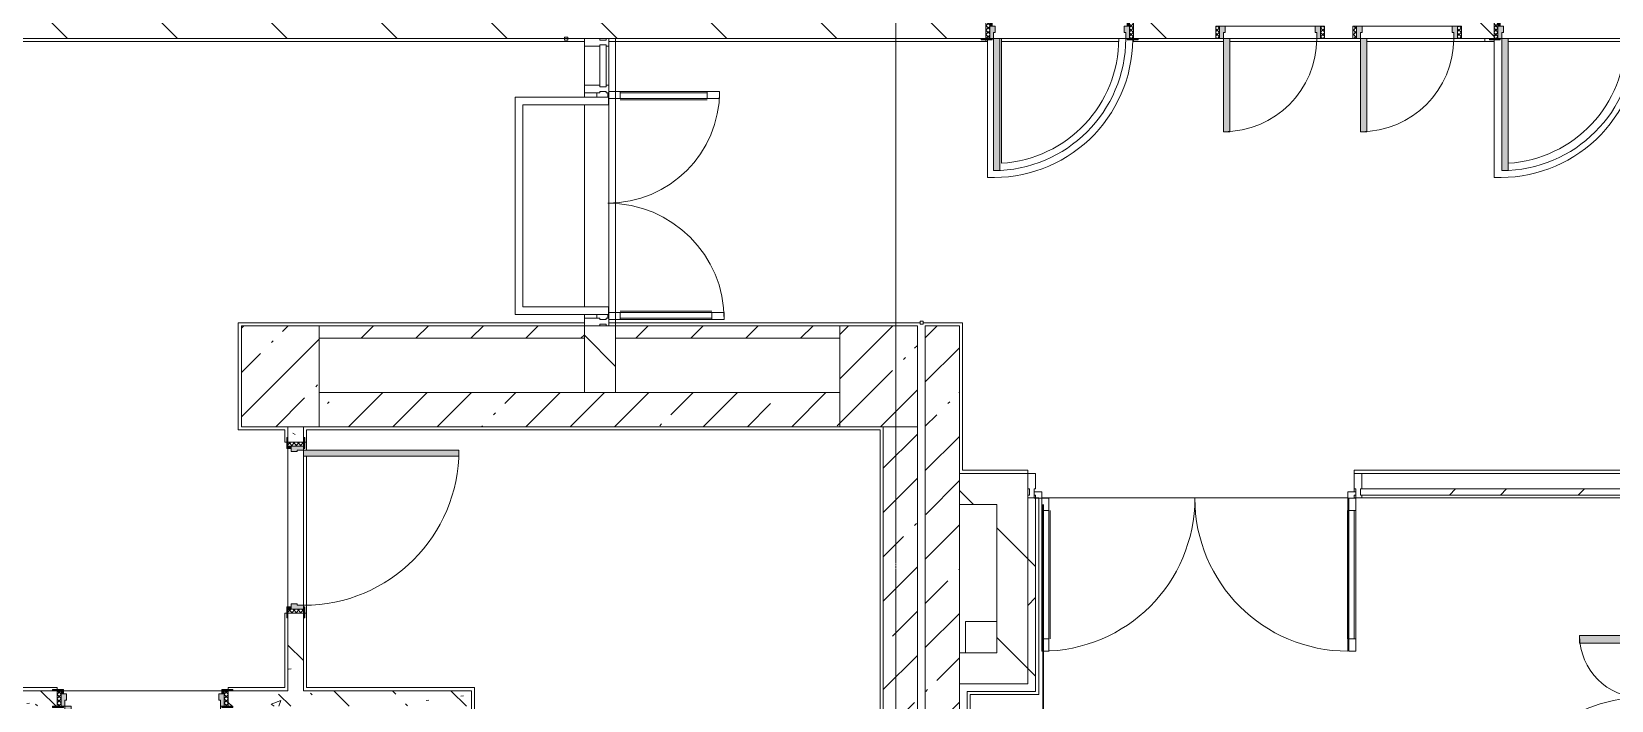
# Model space of a CAD drawing. Header units: millimetres. Extents: x 1311 to 195818, y -8553 to 29000.
# Drawn here: x 147809 to 157973, y 9138 to 13445 of the extents above; entities that cross this region are included whole.
import ezdxf

# ---------------------------------------------------------------- set-up
doc = ezdxf.new("R2010")
doc.units = ezdxf.units.MM
doc.linetypes.add('Осевая', pattern=[31.75, 6.35, -4.7625, 15.875, -4.7625])
for name, color, linetype, lineweight in [('A-DETL-8', 7, 'Continuous', 30), ('A-GLAZ-CURT-2', 7, 'Continuous', 5), ('A-GLAZ-CWMG-2', 7, 'Continuous', 5), ('A-WALL', 7, 'Continuous', 9), ('A-WALL-3', 7, 'Continuous', 5), ('I-WALL-4', 7, 'Continuous', 5), ('S-COLS-4', 7, 'Continuous', 5), ('Оси', 7, 'Continuous', 9), ('Оси-2', 7, 'Осевая', 9)]:
    doc.layers.add(name, color=color, linetype=linetype, lineweight=lineweight)
for name, color, linetype, lineweight, true_color in [('A-DETL-GENF-4', 7, 'Continuous', 5, 0xaaaaaa), ('A-DOOR-1', 7, 'Continuous', 5, 0xaaaaaa), ('A-DOOR-2', 7, 'Continuous', 5, 0xe2e2e2), ('A-DOOR-FRAM-1', 7, 'Continuous', 5, 0xe2e2e2), ('A-DOOR-FRAM-2', 7, 'Continuous', 5, 0xaaaaaa), ('A-FLOR-1', 7, 'Continuous', 5, 0xaaaaaa), ('I-WALL-6', 7, 'Continuous', 5, 0x787878)]:
    doc.layers.add(name, color=color, linetype=linetype, lineweight=lineweight, true_color=true_color)
pattern_1 = [(45, (68808.4, 0), (-285.1231, 285.1231), []), (45, (69093.5, 0), (-285.1231, 285.1231), [504.031, -100.806, 16.764, -84.042])]
pattern_2 = [(135, (68808.4, 0), (-353.5534, -353.5534), [])]
pattern_3 = [(135, (68808.4, 0), (-377.1708, -377.1708), [533.4, -88.9, 17.78, -88.9]), (135, (68808.4, 376.94), (-377.1708, -377.1708), []), (50, (68808.4, 0), (637.6445, -55.7866), [66.675, -733.425]), (355, (68808.4, 0), (-123.3494, 668.699), [53.34, -586.74]), (100.451, (68861.5, -4.65), (514.299, 612.908), [56.665, -623.315]), (46.184, (68808.4, 177.8), (948.7764, -147.15), [100.012, -1100.137]), (96.636, (68887.5, 165.5), (830.909, 865.997), [84.998, -934.973]), (351.184, (68808.4, 177.8), (830.918, 865.988), [80.01, -880.11]), (21, (68897.3, 133.35), (530.6506, -357.9283), [66.675, -733.425]), (326, (68897.3, 133.35), (216.308, 644.6585), [53.34, -586.74]), (71.451, (68941.5, 103.5), (746.9596, 286.7243), [56.665, -623.315]), (37.5, (68808.4, 0), (10.81053, 295.9426), [16.764, -562.864, 16.764, -578.866, -588.962]), (37.5, (68808.4, 0), (10.81053, 295.9426), [-1175.258, 16.764, -572.198]), (7.5, (68808.4, 0), (233.8692, 350.6318), [16.764, -322.834, 16.764, -549.529, -224.472]), (7.5, (68808.4, 0), (233.8692, 350.6318), [-905.891, 16.764, -207.708]), (327.5, (68610.14, 0), (474.5678, -20.0513), [16.764, -205.486, 16.764, -676.656, -920.115]), (327.5, (68610.14, 0), (474.5678, -20.0513), [-915.67, 16.764, -903.351]), (317.5, (68521.24, 0), (518.4522, 88.9934), [16.764, -272.161, 16.764, -443.738, -653.415]), (317.5, (68521.24, 0), (518.4522, 88.9934), [-749.427, 16.764, -636.651])]
pattern_4 = [(135, (1751.41, 114.685), (-14.14214, -14.14214), []), (225, (1751.41, 114.685), (14.14214, -14.14214), [])]
pattern_5 = [(45, (-371.384, 114.685), (-14.1421, 14.1421), []), (135, (-371.384, 114.685), (-14.1421, -14.1421), [])]
pattern_6 = [(135, (1951.41, 164.685), (-14.14214, -14.14214), []), (225, (1951.41, 164.685), (14.14214, -14.14214), [])]
pattern_7 = [(45, (-171.384, 164.685), (-14.1421, 14.1421), []), (135, (-171.384, 164.685), (-14.1421, -14.1421), [])]
pattern_8 = [(45, (68808.4, 0), (-353.5534, 353.5534), []), (135, (68808.4, 0), (-353.5534, -353.5534), [])]

# ---------------------------------------------------------------- blocks, each defined once
blk = doc.blocks.new('Системная панель - Стекло - 40мм-22736316-1_11_1_птичка')
at = {"layer": 'A-GLAZ-CURT-2'}
for p, q in [((135, 0), (-135, 0)), ((-135, 0), (-135, -40)), ((135, -40), (135, 0)), ((-135, -40), (135, -40))]:
    blk.add_line(p, q, dxfattribs=at)
blk = doc.blocks.new('Прямоугольный импост - Импост структурный с накладкой - 160мм Темный-32274872-1_11_1_птичка')
at = {"layer": 'A-GLAZ-CWMG-2'}
for p, q in [((82557, 13100), (82557, 13350)), ((82714, 13100), (82714, 13350))]:
    blk.add_line(p, q, dxfattribs=at)
blk = doc.blocks.new('Прямоугольный импост - Импост структурный с накладкой - 160мм Темный-30755840-1_11_1_птичка')
at = {"layer": 'A-GLAZ-CWMG-2'}
for p, q in [((-50, 40), (-50, 140)), ((-50, 140), (0, 140)), ((0, 140), (0, 40)), ((-40, 40), (-50, 40)), ((-50, -17), (-50, 0)), ((-50, 0), (-40, 0)), ((-40, 0), (-40, 40)), ((-10, 40), (-10, 0)), ((0, 40), (-10, 40)), ((-10, 0), (0, 0)), ((0, 0), (0, -17)), ((0, -17), (-50, -17))]:
    blk.add_line(p, q, dxfattribs=at)
blk = doc.blocks.new('Дверь_Витражная_остекление_ - ДВН_CОШ в витраже В-7-32274869-1_11_1_птичка')
at = {"layer": 'A-DETL-GENF-4'}
for p, q in [((-735, 730), (-690, 730)), ((-735, 730), (-735, 17)), ((-690, 730), (-735, 730)), ((-735, 730), (-735, 17)), ((-690, 730), (-690, 14)), ((-690, 14), (-690, 730)), ((735, 760), (690, 760)), ((690, 760), (690, 14)), ((735, 760), (690, 760)), ((690, 760), (690, 14)), ((735, 760), (735, 17)), ((735, 17), (735, 760)), ((-735, 650), (-690, 650)), ((-725, 650), (-725, 90)), ((-681, 650), (-681, 90)), ((681, 680), (681, 90)), ((735, 680), (690, 680)), ((725, 680), (725, 90)), ((-735, 90), (-690, 90)), ((-697, 10), (-725, 10)), ((-725, 10), (-697, 10)), ((-697, 10), (-725, 10)), ((735, 90), (690, 90)), ((702, 10), (725, 10)), ((702, 10), (725, 10)), ((702, 10), (725, 10)), ((-725, -60), (-697, -60)), ((725, -60), (703, -60))]:
    blk.add_line(p, q, dxfattribs=at)
at = {"layer": 'A-DOOR-1'}
for p, q in [((-735, 730), (-735, 17)), ((735, 760), (735, 17))]:
    blk.add_line(p, q, dxfattribs=at)
for centre, radius, start, end in [((-735, 10), 720, 360, 90), ((735, 10), 750, 90, 180)]:
    blk.add_arc(centre, radius, start, end, dxfattribs=at)
blk = doc.blocks.new('Прямоугольный импост - Импост структурный с накладкой - 160мм Темный-30755836-1_11_1_птичка')
at = {"layer": 'A-GLAZ-CWMG-2'}
for p, q in [((-25, 40), (-25, 140)), ((-25, 140), (25, 140)), ((25, 140), (25, 40)), ((-15, 40), (-25, 40)), ((-25, -17), (-25, 0)), ((-25, 0), (-15, 0)), ((-15, 0), (-15, 40)), ((15, 40), (15, 0)), ((25, 40), (15, 40)), ((15, 0), (25, 0)), ((25, 0), (25, -17)), ((25, -17), (-25, -17))]:
    blk.add_line(p, q, dxfattribs=at)
blk = doc.blocks.new('Прямоугольный импост - Импост структурный с накладкой - 160мм Темный-30755843-1_11_1_птичка')
at = {"layer": 'A-GLAZ-CWMG-2'}
for p, q in [((0, 140), (-50, 140)), ((-50, 140), (-50, 40)), ((0, 40), (0, 140)), ((-50, 40), (-40, 40)), ((-40, 0), (-50, 0)), ((-50, 0), (-50, -17)), ((-40, 40), (-40, 0)), ((-10, 0), (-10, 40)), ((-10, 40), (0, 40)), ((0, 0), (-10, 0)), ((0, -17), (0, 0)), ((-50, -17), (0, -17))]:
    blk.add_line(p, q, dxfattribs=at)
blk = doc.blocks.new('110_Дверь_СКБ_1Ст_Внутренняя1 - Д-4 _л_ 1100x2100h_су мгн-33293497-1_11_1_птичка')
at = {"layer": 'A-DOOR-1'}
h = blk.add_hatch(dxfattribs=at)
h.set_pattern_fill('FP_134', color=256, style=0, pattern_type=2)
h.set_pattern_definition(pattern_4)
h.paths.add_polyline_path([(537.5, 50), (537.5, -50), (562.5, -50), (562.5, 50)])
at = {"layer": 'A-DOOR-2'}
h = blk.add_hatch(color=256, dxfattribs=at)
h.paths.add_polyline_path([(537.5, 50), (512.5, 50), (512.5, 10), (502.5, 10), (502.5, -30), (537.5, -30)])
h.paths.add_polyline_path([(-512.5, 50), (-507.1, -30), (-477.5, -30), (-477.5, 10), (-487.5, 10), (-487.5, 50), (-497.5, 50)])
at = {"layer": 'A-DOOR-FRAM-1'}
for points in [[(472.5, 1050), (472.5, 50), (512.5, 50), (512.5, 1050)], [(-506.7, 58), (-567.5, 58), (-567.5, 50), (-497.5, 50), (-497.5, 58)], [(542.5, 58), (522.5, 58), (522.5, 50), (592.5, 50), (592.5, 58), (562.5, 58)], [(-522.3, -50), (-567.5, -50), (-567.5, -58), (-497.5, -58), (-497.5, -50), (-512.5, -50)], [(-497.5, -30), (-512.5, -30), (-512.5, -50), (-497.5, -50)], [(537.5, -30), (522.5, -30), (522.5, -50), (537.5, -50)], [(522.5, -50), (522.5, -58), (592.5, -58), (592.5, -50), (537.5, -50)]]:
    blk.add_hatch(color=256, dxfattribs=at).paths.add_polyline_path(points)
at = {"layer": 'A-DOOR-FRAM-2'}
h = blk.add_hatch(dxfattribs=at)
h.set_pattern_fill('FP_135', color=256, style=0, pattern_type=2)
h.set_pattern_definition(pattern_5)
h.paths.add_polyline_path([(-537.5, 50), (-537.5, -50), (-512.5, -50), (-512.5, 50)])
at = {"layer": 'A-DOOR-1'}
for p, q in [((512.5, 1050), (472.5, 1050)), ((472.5, 1050), (472.5, 50)), ((512.5, 50), (512.5, 1050)), ((472.5, 50), (512.5, 50))]:
    blk.add_line(p, q, dxfattribs=at)
blk.add_arc((512.5, 50), 1000, 90, 180, dxfattribs=at)
at = {"layer": 'A-DOOR-FRAM-2'}
for p, q in [((-497.5, 58), (-567.5, 58)), ((-567.5, 58), (-567.5, 50)), ((-567.5, 50), (-497.5, 50)), ((-512.5, 50), (-537.5, 50)), ((-537.5, 50), (-537.5, -50)), ((-487.5, 50), (-512.5, 50)), ((-512.5, 50), (-512.5, -30)), ((-512.5, -50), (-512.5, 50)), ((-497.5, 50), (-512.5, 50)), ((-512.5, 50), (-512.5, 49)), ((-512.5, 49), (-497.5, 49)), ((-497.5, 50), (-497.5, 58)), ((-497.5, 49), (-497.5, 50)), ((-487.5, 10), (-487.5, 50)), ((-477.5, 10), (-487.5, 10)), ((-477.5, -30), (-477.5, 10)), ((512.5, 10), (502.5, 10)), ((502.5, 10), (502.5, -30)), ((512.5, 50), (512.5, 10)), ((537.5, 50), (512.5, 50)), ((592.5, 58), (522.5, 58)), ((522.5, 58), (522.5, 50)), ((537.5, 50), (522.5, 50)), ((522.5, 50), (522.5, 49)), ((522.5, 50), (592.5, 50)), ((522.5, 49), (537.5, 49)), ((537.5, -30), (537.5, 50)), ((562.5, 50), (537.5, 50)), ((537.5, 50), (537.5, -50)), ((537.5, 49), (537.5, 50)), ((562.5, -50), (562.5, 50)), ((592.5, 50), (592.5, 58)), ((-497.5, -50), (-567.5, -50)), ((-567.5, -50), (-567.5, -58)), ((-567.5, -58), (-497.5, -58)), ((-537.5, -50), (-512.5, -50)), ((-512.5, -30), (-477.5, -30)), ((-497.5, -30), (-512.5, -30)), ((-512.5, -30), (-512.5, -50)), ((-512.5, -50), (-497.5, -50)), ((-497.5, -50), (-497.5, -30)), ((-497.5, -58), (-497.5, -50)), ((502.5, -30), (537.5, -30)), ((537.5, -30), (522.5, -30)), ((522.5, -30), (522.5, -50)), ((522.5, -50), (537.5, -50)), ((592.5, -50), (522.5, -50)), ((522.5, -50), (522.5, -58)), ((522.5, -58), (592.5, -58)), ((537.5, -50), (537.5, -30)), ((537.5, -50), (562.5, -50)), ((592.5, -58), (592.5, -50))]:
    blk.add_line(p, q, dxfattribs=at)
blk = doc.blocks.new('110_Дверь_СКБ_1Ст_Внутренняя1 - Д-8 950x2100h_охрана-V95-1_11_1_птичка')
at = {"layer": 'A-DOOR-1'}
h = blk.add_hatch(dxfattribs=at)
h.set_pattern_fill('FP_123', color=256, style=0, pattern_type=2)
h.set_pattern_definition([(135, (1826.41, 164.685), (-14.14214, -14.14214), []), (225, (1826.41, 164.685), (14.14214, -14.14214), [])])
h.paths.add_polyline_path([(462.5, 100), (462.5, -100), (487.5, -100), (487.5, 100)])
at = {"layer": 'A-DOOR-2'}
h = blk.add_hatch(color=256, dxfattribs=at)
h.paths.add_polyline_path([(437.5, 100), (437.5, 60), (427.5, 60), (427.5, 20), (462.5, 20), (462.5, 100)])
h.paths.add_polyline_path([(-437.5, 100), (-437.5, 20), (-402.5, 20.4), (-402.5, 60), (-412.5, 60), (-412.5, 100), (-422.5, 100)])
at = {"layer": 'A-DOOR-FRAM-1'}
for points in [[(397.5, 950), (397.5, 100), (437.5, 100), (437.5, 950)], [(-422.5, 108), (-492.5, 108), (-492.5, 100), (-422.5, 100)], [(517.5, 108), (447.5, 108), (447.5, 100), (517.5, 100)], [(-437.5, 20), (-437.5, -100), (-422.5, -100), (-422.5, 20)], [(447.5, 20), (447.5, -100), (462.5, -100), (462.5, 20)], [(-492.5, -100), (-492.5, -108), (-422.5, -108), (-422.5, -100), (-462.5, -100)], [(487.5, -100), (447.5, -100), (447.5, -108), (517.5, -108), (517.5, -100), (490.5, -100)]]:
    blk.add_hatch(color=256, dxfattribs=at).paths.add_polyline_path(points)
at = {"layer": 'A-DOOR-FRAM-2'}
h = blk.add_hatch(dxfattribs=at)
h.set_pattern_fill('FP_124', color=256, style=0, pattern_type=2)
h.set_pattern_definition([(45, (-296.384, 164.685), (-14.1421, 14.1421), []), (135, (-296.384, 164.685), (-14.1421, -14.1421), [])])
h.paths.add_polyline_path([(-462.5, 100), (-462.5, -100), (-437.5, -100), (-437.5, 100)])
at = {"layer": 'A-DOOR-1'}
for p, q in [((437.5, 950), (397.5, 950)), ((397.5, 950), (397.5, 100)), ((437.5, 100), (437.5, 950)), ((397.5, 100), (437.5, 100))]:
    blk.add_line(p, q, dxfattribs=at)
blk.add_arc((437.5, 100), 850, 90, 180, dxfattribs=at)
at = {"layer": 'A-DOOR-FRAM-2'}
for p, q in [((-422.5, 108), (-492.5, 108)), ((-492.5, 108), (-492.5, 100)), ((-422.5, 100), (-422.5, 108)), ((517.5, 108), (447.5, 108)), ((447.5, 108), (447.5, 100)), ((517.5, 100), (517.5, 108)), ((-492.5, 100), (-422.5, 100)), ((-437.5, 100), (-462.5, 100)), ((-462.5, 100), (-462.5, -100)), ((-412.5, 100), (-437.5, 100)), ((-437.5, 100), (-437.5, 20)), ((-437.5, -100), (-437.5, 100)), ((-422.5, 100), (-437.5, 100)), ((-437.5, 100), (-437.5, 99)), ((-437.5, 99), (-422.5, 99)), ((-437.5, 20), (-402.5, 20)), ((-422.5, 20), (-437.5, 20)), ((-437.5, 20), (-437.5, -100)), ((-422.5, 99), (-422.5, 100)), ((-422.5, -100), (-422.5, 20)), ((-412.5, 60), (-412.5, 100)), ((-402.5, 60), (-412.5, 60)), ((-402.5, 20), (-402.5, 60)), ((437.5, 60), (427.5, 60)), ((427.5, 60), (427.5, 20)), ((427.5, 20), (462.5, 20)), ((437.5, 100), (437.5, 60)), ((462.5, 100), (437.5, 100)), ((462.5, 100), (447.5, 100)), ((447.5, 100), (447.5, 99)), ((447.5, 100), (517.5, 100)), ((447.5, 99), (462.5, 99)), ((462.5, 20), (447.5, 20)), ((447.5, 20), (447.5, -100)), ((462.5, 20), (462.5, 100)), ((487.5, 100), (462.5, 100)), ((462.5, 100), (462.5, -100)), ((462.5, 99), (462.5, 100)), ((462.5, -100), (462.5, 20)), ((487.5, -100), (487.5, 100)), ((-422.5, -100), (-492.5, -100)), ((-492.5, -100), (-492.5, -108)), ((-462.5, -100), (-437.5, -100)), ((-437.5, -100), (-422.5, -100)), ((-422.5, -108), (-422.5, -100)), ((447.5, -100), (462.5, -100)), ((517.5, -100), (447.5, -100)), ((447.5, -100), (447.5, -108)), ((462.5, -100), (487.5, -100)), ((517.5, -108), (517.5, -100)), ((-492.5, -108), (-422.5, -108)), ((447.5, -108), (517.5, -108))]:
    blk.add_line(p, q, dxfattribs=at)
blk = doc.blocks.new('110_Дверь_СКБ_2Ст - Д-2а_п_ Из коридора на лестницу-32215424-1_11_1_птичка')
at = {"layer": 'A-DOOR-2'}
for points in [[(-638, 229), (-638, 125), (-588, 125), (-588, 1025), (-638, 1025), (-638, 235)], [(612, 125), (662, 131), (662, 525), (612, 525), (612, 134)], [(698, -125), (712, -125), (712, 45), (698, 45), (698, -50)]]:
    blk.add_hatch(color=256, dxfattribs=at).paths.add_polyline_path(points)
h = blk.add_hatch(color=256, dxfattribs=at)
h.paths.add_polyline_path([(-688, 45), (-628, 45), (-628, 75), (-638, 75), (-638, 125), (-688, 120)])
h.paths.add_polyline_path([(652, 57), (658, 45), (712, 45), (712, 125), (662, 125), (662, 75), (652, 75), (652, 65)])
at = {"layer": 'A-DOOR-FRAM-1'}
for points in [[(-742, 125), (-672, 125), (-672, 133), (-742, 133)], [(698, 133), (698, 125), (768, 125), (768, 133), (712, 133)], [(-688, -125), (-672, -125), (-672, 45), (-688, 45)], [(-742, -133), (-672, -133), (-672, -125), (-742, -125)], [(698, -133), (768, -133), (768, -125), (698, -125)]]:
    blk.add_hatch(color=256, dxfattribs=at).paths.add_polyline_path(points)
at = {"layer": 'A-DOOR-1'}
for p, q in [((-638, 1025), (-638, 125)), ((-588, 1025), (-638, 1025)), ((-588, 125), (-588, 1025)), ((662, 525), (612, 525)), ((612, 525), (612, 125)), ((662, 125), (662, 525)), ((-638, 125), (-588, 125)), ((612, 125), (662, 125))]:
    blk.add_line(p, q, dxfattribs=at)
for centre, radius, start, end in [((-638, 125), 900, 0, 90), ((662, 125), 400, 90, 180)]:
    blk.add_arc(centre, radius, start, end, dxfattribs=at)
at = {"layer": 'A-DOOR-FRAM-2'}
for p, q in [((-672, 133), (-742, 133)), ((-742, 133), (-742, 125)), ((-742, 125), (-672, 125)), ((-638, 125), (-688, 125)), ((-688, 125), (-688, 45)), ((-672, 125), (-672, 133)), ((-638, 75), (-638, 125)), ((662, 125), (662, 75)), ((712, 125), (662, 125)), ((768, 133), (698, 133)), ((698, 133), (698, 125)), ((698, 125), (768, 125)), ((712, 45), (712, 125)), ((768, 125), (768, 133)), ((-688, 45), (-628, 45)), ((-672, 45), (-688, 45)), ((-688, 45), (-688, -125)), ((-672, -125), (-672, 45)), ((-628, 75), (-638, 75)), ((-628, 45), (-628, 75)), ((662, 75), (652, 75)), ((652, 75), (652, 45)), ((652, 45), (712, 45)), ((712, 45), (698, 45)), ((698, 45), (698, -125)), ((712, -125), (712, 45)), ((-672, -125), (-742, -125)), ((-742, -125), (-742, -133)), ((-742, -133), (-672, -133)), ((-688, -125), (-672, -125)), ((-672, -133), (-672, -125)), ((698, -125), (712, -125)), ((768, -125), (698, -125)), ((698, -125), (698, -133)), ((698, -133), (768, -133)), ((768, -133), (768, -125))]:
    blk.add_line(p, q, dxfattribs=at)
blk = doc.blocks.new('Дверь_Витражная_остекление_ - ВВ-17 остекление-32475309-1_11_1_птичка')
at = {"layer": 'A-DETL-GENF-4'}
for p, q in [((-940, -20), (-985, -20)), ((-985, -1005), (-985, -20)), ((-940, -20), (-985, -20)), ((-985, -20), (-985, -1005)), ((-985, -100), (-940, -100)), ((-975, -925), (-975, -100)), ((-940, -1005), (-940, -20)), ((-940, -1005), (-940, -20)), ((-931, -925), (-931, -100)), ((981, -925), (981, -100)), ((990, -1005), (990, -20)), ((990, -20), (990, -1005)), ((1035, -100), (990, -100)), ((1025, -925), (1025, -100)), ((1035, -1005), (1035, -20)), ((1035, -1005), (1035, -20)), ((-985, -925), (-940, -925)), ((-985, -1005), (-940, -1005)), ((-985, -1005), (-940, -1005)), ((1035, -925), (990, -925)), ((1035, -1005), (990, -1005)), ((990, -1005), (1035, -1005))]:
    blk.add_line(p, q, dxfattribs=at)
at = {"layer": 'A-DOOR-1'}
for p, q in [((-1035, 20), (-985, 20)), ((-1035, -20), (-1035, 20)), ((-985, 20), (-985, -20)), ((985, 20), (1035, 20)), ((985, -20), (985, 20)), ((1035, 20), (1035, -20)), ((-985, -20), (-1035, -20)), ((-985, -1005), (-985, -20)), ((985, -1005), (985, -20)), ((1035, -20), (985, -20))]:
    blk.add_line(p, q, dxfattribs=at)
for centre, start, end in [((-985, -20), 270, 0), ((985, -20), 180, 270)]:
    blk.add_arc(centre, 985, start, end, dxfattribs=at)
blk = doc.blocks.new('Системная панель - Стекло - 40мм-32474674-1_11_1_птичка')
at = {"layer": 'A-GLAZ-CURT-2'}
h = blk.add_hatch(dxfattribs=at)
h.set_pattern_fill('FP_164', color=256, style=0, pattern_type=2)
h.set_pattern_definition([(45, (-88935, -9960), (-1414.214, 1414.214), [1000, -3000]), (45, (-89935, -10460), (-1414.214, 1414.214), [3000, -1000]), (45, (-87935, -10960), (-1414.214, 1414.214), [1000, -3000])])
h.paths.add_polyline_path([(885, 0), (885, 40), (-885, 40), (-885, 0), (875, 0)])
for p, q in [((885, 40), (-885, 40)), ((-885, 40), (-885, 0)), ((-885, 0), (885, 0)), ((885, 0), (885, 40))]:
    blk.add_line(p, q, dxfattribs=at)
blk = doc.blocks.new('Прямоугольный импост - Импост структурный с накладкой - 160мм Темный-32475581-1_11_1_птичка')
at = {"layer": 'A-GLAZ-CWMG-2'}
for p, q in [((89310, 10600), (87560, 10600)), ((89250, 10443), (87560, 10443))]:
    blk.add_line(p, q, dxfattribs=at)
blk = doc.blocks.new('Прямоугольный импост - Импост структурный с накладкой - 160мм Темный-V129-1_11_1_птичка')
at = {"layer": 'A-GLAZ-CWMG-2'}
for p, q in [((-25, 0), (-25, 17)), ((-25, 17), (25, 17)), ((-15, 0), (-25, 0)), ((-15, -40), (-15, 0)), ((25, 0), (15, 0)), ((15, 0), (15, -40)), ((25, 17), (25, 0)), ((-25, -140), (-25, -40)), ((-25, -40), (-15, -40)), ((15, -40), (25, -40)), ((25, -40), (25, -140)), ((25, -140), (-25, -140))]:
    blk.add_line(p, q, dxfattribs=at)
blk = doc.blocks.new('Прямоугольный импост - Импост структурный с накладкой - 160мм Темный-32348142-1_11_1_птичка')
at = {"layer": 'A-GLAZ-CWMG-2'}
for p, q in [((0, 17), (-50, 17)), ((-50, 17), (-50, 0)), ((-50, 0), (-40, 0)), ((-40, 0), (-40, -40)), ((-10, -40), (-10, 0)), ((-10, 0), (0, 0)), ((0, 0), (0, 17)), ((-40, -40), (-50, -40)), ((-50, -40), (-50, -140)), ((0, -40), (-10, -40)), ((0, -140), (0, -40)), ((-50, -140), (0, -140))]:
    blk.add_line(p, q, dxfattribs=at)
blk = doc.blocks.new('110_Дверь_СКБ_1Ст_Внутренняя1 - Д-4 _п_ 1100x2100h_су мгн 2-33304581-1_11_1_птичка')
at = {"layer": 'A-DOOR-1'}
h = blk.add_hatch(dxfattribs=at)
h.set_pattern_fill('FP_134', color=256, style=0, pattern_type=2)
h.set_pattern_definition(pattern_4)
h.paths.add_polyline_path([(537.5, 50), (537.5, -50), (562.5, -50), (562.5, 50)])
at = {"layer": 'A-DOOR-2'}
h = blk.add_hatch(color=256, dxfattribs=at)
h.paths.add_polyline_path([(537.5, 50), (512.5, 50), (512.5, 10), (502.5, 10), (502.5, -30), (537.5, -30), (537.5, 28.8)])
h.paths.add_polyline_path([(-487.5, 50), (-512.5, 50), (-512.5, -30), (-477.5, -30), (-477.5, 10), (-487.5, 10)])
at = {"layer": 'A-DOOR-FRAM-1'}
for points in [[(-487.5, 1050), (-487.5, 50), (-447.5, 50), (-447.5, 1050)], [(-517.5, 58), (-567.5, 58), (-567.5, 50), (-497.5, 50), (-497.5, 58), (-512.5, 58)], [(530.1, 58), (522.5, 58), (522.5, 50), (592.5, 50), (592.5, 58), (537.5, 58)], [(-537.5, -50), (-567.5, -50), (-567.5, -58), (-497.5, -58), (-497.5, -50), (-519.8, -50)], [(-497.5, -30), (-512.5, -30), (-512.5, -50), (-497.5, -50)], [(537.5, -30), (522.5, -30), (522.5, -50), (537.5, -50)], [(522.5, -50), (522.5, -58), (592.5, -58), (592.5, -50), (537.5, -50)]]:
    blk.add_hatch(color=256, dxfattribs=at).paths.add_polyline_path(points)
at = {"layer": 'A-DOOR-FRAM-2'}
h = blk.add_hatch(dxfattribs=at)
h.set_pattern_fill('FP_135', color=256, style=0, pattern_type=2)
h.set_pattern_definition(pattern_5)
h.paths.add_polyline_path([(-512.5, 50), (-537.5, 50), (-537.5, -50), (-512.5, -50), (-512.5, -41.8)])
at = {"layer": 'A-DOOR-1'}
for p, q in [((-487.5, 1050), (-487.5, 50)), ((-447.5, 1050), (-487.5, 1050)), ((-447.5, 50), (-447.5, 1050)), ((-487.5, 50), (-447.5, 50))]:
    blk.add_line(p, q, dxfattribs=at)
blk.add_arc((-487.5, 50), 1000, 360, 90, dxfattribs=at)
at = {"layer": 'A-DOOR-FRAM-2'}
for p, q in [((-497.5, 58), (-567.5, 58)), ((-567.5, 58), (-567.5, 50)), ((-567.5, 50), (-497.5, 50)), ((-512.5, 50), (-537.5, 50)), ((-537.5, 50), (-537.5, -50)), ((-487.5, 50), (-512.5, 50)), ((-512.5, 50), (-512.5, -30)), ((-512.5, -50), (-512.5, 50)), ((-497.5, 50), (-512.5, 50)), ((-512.5, 50), (-512.5, 49)), ((-512.5, 49), (-497.5, 49)), ((-497.5, 50), (-497.5, 58)), ((-497.5, 49), (-497.5, 50)), ((-487.5, 10), (-487.5, 50)), ((-477.5, 10), (-487.5, 10)), ((-477.5, -30), (-477.5, 10)), ((512.5, 10), (502.5, 10)), ((502.5, 10), (502.5, -30)), ((512.5, 50), (512.5, 10)), ((537.5, 50), (512.5, 50)), ((592.5, 58), (522.5, 58)), ((522.5, 58), (522.5, 50)), ((537.5, 50), (522.5, 50)), ((522.5, 50), (522.5, 49)), ((522.5, 50), (592.5, 50)), ((522.5, 49), (537.5, 49)), ((537.5, -30), (537.5, 50)), ((562.5, 50), (537.5, 50)), ((537.5, 50), (537.5, -50)), ((537.5, 49), (537.5, 50)), ((562.5, -50), (562.5, 50)), ((592.5, 50), (592.5, 58)), ((-497.5, -50), (-567.5, -50)), ((-567.5, -50), (-567.5, -58)), ((-567.5, -58), (-497.5, -58)), ((-537.5, -50), (-512.5, -50)), ((-512.5, -30), (-477.5, -30)), ((-497.5, -30), (-512.5, -30)), ((-512.5, -30), (-512.5, -50)), ((-512.5, -50), (-497.5, -50)), ((-497.5, -50), (-497.5, -30)), ((-497.5, -58), (-497.5, -50)), ((502.5, -30), (537.5, -30)), ((537.5, -30), (522.5, -30)), ((522.5, -30), (522.5, -50)), ((522.5, -50), (537.5, -50)), ((592.5, -50), (522.5, -50)), ((522.5, -50), (522.5, -58)), ((522.5, -58), (592.5, -58)), ((537.5, -50), (537.5, -30)), ((537.5, -50), (562.5, -50)), ((592.5, -58), (592.5, -50))]:
    blk.add_line(p, q, dxfattribs=at)
blk = doc.blocks.new('110_Дверь_СКБ_1Ст - д-18 700x2100h_Технический шкаф ЭОМ и СС-V151-1_11_1_птичка')
at = {"layer": 'A-DOOR-1'}
h = blk.add_hatch(dxfattribs=at)
h.set_pattern_fill('FP_185', color=256, style=0, pattern_type=2)
h.set_pattern_definition(pattern_6)
h.paths.add_polyline_path([(337, 100), (337, 20), (362, 20), (362, 100)])
at = {"layer": 'A-DOOR-2'}
h = blk.add_hatch(color=256, dxfattribs=at)
h.paths.add_polyline_path([(312, 100), (312, 60), (302, 60), (302, 20), (337, 20), (337, 100), (322, 100)])
h.paths.add_polyline_path([(-298, 100), (-313, 100), (-313, 20), (-278, 20), (-278, 60), (-288, 60), (-288, 100)])
at = {"layer": 'A-DOOR-FRAM-1'}
blk.add_hatch(color=256, dxfattribs=at).paths.add_polyline_path([(272, 700), (272, 100), (312, 100), (312, 700), (281, 700)])
at = {"layer": 'A-DOOR-FRAM-2'}
h = blk.add_hatch(dxfattribs=at)
h.set_pattern_fill('FP_186', color=256, style=0, pattern_type=2)
h.set_pattern_definition(pattern_7)
h.paths.add_polyline_path([(-338, 100), (-338, 20), (-313, 20), (-313, 100)])
at = {"layer": 'A-DOOR-1'}
for p, q in [((312, 700), (272, 700)), ((272, 700), (272, 100)), ((312, 100), (312, 700)), ((272, 100), (312, 100))]:
    blk.add_line(p, q, dxfattribs=at)
blk.add_arc((312, 100), 600, 90, 180, dxfattribs=at)
at = {"layer": 'A-DOOR-FRAM-2'}
for p, q in [((-313, 100), (-338, 100)), ((-338, 100), (-338, 20)), ((-338, 20), (-313, 20)), ((-288, 100), (-313, 100)), ((-313, 100), (-313, 20)), ((-313, 20), (-313, 100)), ((-313, 20), (-278, 20)), ((-288, 60), (-288, 100)), ((-288, 100), (272, 100)), ((-278, 60), (-288, 60)), ((-278, 20), (-278, 60)), ((302, 20), (-278, 20)), ((312, 60), (302, 60)), ((302, 60), (302, 20)), ((302, 20), (337, 20)), ((312, 100), (312, 60)), ((337, 100), (312, 100)), ((337, 20), (337, 100)), ((362, 100), (337, 100)), ((337, 100), (337, 20)), ((337, 20), (362, 20)), ((362, 20), (362, 100))]:
    blk.add_line(p, q, dxfattribs=at)
blk = doc.blocks.new('110_Дверь_СКБ_1Ст - д-18 700x2100h_Технический шкаф ЭОМ и СС-23257539-1_11_1_птичка')
at = {"layer": 'A-DOOR-1'}
h = blk.add_hatch(dxfattribs=at)
h.set_pattern_fill('FP_185', color=256, style=0, pattern_type=2)
h.set_pattern_definition(pattern_6)
h.paths.add_polyline_path([(337, 100), (337, 20), (362, 20), (362, 100)])
at = {"layer": 'A-DOOR-2'}
h = blk.add_hatch(color=256, dxfattribs=at)
h.paths.add_polyline_path([(-288, 100), (-313, 100), (-313, 20), (-278, 20), (-278, 60), (-288, 60)])
h.paths.add_polyline_path([(312, 100), (312, 60), (302, 60), (302, 20), (337, 20), (337, 100), (322, 100)])
at = {"layer": 'A-DOOR-FRAM-1'}
blk.add_hatch(color=256, dxfattribs=at).paths.add_polyline_path([(312, 700), (272, 700), (272, 100), (312, 100), (312, 156)])
at = {"layer": 'A-DOOR-FRAM-2'}
h = blk.add_hatch(dxfattribs=at)
h.set_pattern_fill('FP_186', color=256, style=0, pattern_type=2)
h.set_pattern_definition(pattern_7)
h.paths.add_polyline_path([(-338, 100), (-338, 20), (-313, 20), (-313, 100)])
at = {"layer": 'A-DOOR-1'}
for p, q in [((312, 700), (272, 700)), ((272, 700), (272, 100)), ((312, 100), (312, 700)), ((272, 100), (312, 100))]:
    blk.add_line(p, q, dxfattribs=at)
blk.add_arc((312, 100), 600, 90, 180, dxfattribs=at)
at = {"layer": 'A-DOOR-FRAM-2'}
for p, q in [((-313, 100), (-338, 100)), ((-338, 100), (-338, 20)), ((-338, 20), (-313, 20)), ((-288, 100), (-313, 100)), ((-313, 100), (-313, 20)), ((-313, 20), (-313, 100)), ((-313, 20), (-278, 20)), ((-288, 60), (-288, 100)), ((-288, 100), (272, 100)), ((-278, 60), (-288, 60)), ((-278, 20), (-278, 60)), ((302, 20), (-278, 20)), ((312, 60), (302, 60)), ((302, 60), (302, 20)), ((302, 20), (337, 20)), ((312, 100), (312, 60)), ((337, 100), (312, 100)), ((337, 20), (337, 100)), ((362, 100), (337, 100)), ((337, 100), (337, 20)), ((337, 20), (362, 20)), ((362, 20), (362, 100))]:
    blk.add_line(p, q, dxfattribs=at)
blk = doc.blocks.new('BSC_Колонна _Прямоугольная - 650х500-V173-1_11_1_птичка')
at = {"layer": 'S-COLS-4'}
h = blk.add_hatch(dxfattribs=at)
h.set_pattern_fill('FP_206', color=256, style=0, pattern_type=2)
h.set_pattern_definition([(135, (11225, -80600), (-285.1231, -285.1231), []), (135, (11225, -80314.88), (-285.1231, -285.1231), [504.031, -100.806, 16.764, -84.042])])
h.paths.add_polyline_path([(325, -250), (325, 250), (-325, 250), (-325, -250), (280, -250)])
for p, q in [((325, 250), (-325, 250)), ((-325, 250), (-325, -250)), ((325, -250), (325, 250)), ((-325, -250), (325, -250))]:
    blk.add_line(p, q, dxfattribs=at)

msp = doc.modelspace()

# ---------------------------------------------------------------- hatches: boundary and pattern name
at = {"layer": 'I-WALL-4'}
h = msp.add_hatch(dxfattribs=at)
h.set_pattern_fill('FP_119', color=256, style=0, pattern_type=2)
h.set_pattern_definition(pattern_2)
h.paths.add_polyline_path([(145968.2, 13400), (153508.4, 13400), (153508.4, 13600), (137458.4, 13600), (137458.4, 13400), (145248.2, 13400)])
h = msp.add_hatch(dxfattribs=at)
h.set_pattern_fill('FP_119', color=256, style=0, pattern_type=2)
h.set_pattern_definition(pattern_2)
h.paths.add_polyline_path([(153918.4, 13400), (153948.4, 13400), (153948.4, 13600), (153508.4, 13600), (153508.4, 13400), (153848.4, 13400)])
h.paths.add_polyline_path([(154898.4, 13400), (155426.8, 13400), (155426.8, 13600), (154898.4, 13600)])
h.paths.add_polyline_path([(157122.2, 13400), (157218.4, 13400), (157218.4, 13600), (157008.4, 13600), (157008.4, 13400)])
h.paths.add_polyline_path([(156308.4, 13400), (156308.4, 13600), (156126.8, 13600), (156126.8, 13400), (156258.4, 13400)])
h = msp.add_hatch(dxfattribs=at)
h.set_pattern_fill('FP_118', color=256, style=0, pattern_type=2)
h.set_pattern_definition([(45, (68808.4, 0), (-176.7767, 176.7767), [])])
h.paths.add_polyline_path([(151365.4, 11470), (151365.4, 11550), (149658.4, 11550), (149658.4, 11470), (149695.8, 11470)])
h.paths.add_polyline_path([(153008.4, 11470), (153008.4, 11550), (151565.4, 11550), (151565.4, 11470)])
h = msp.add_hatch(dxfattribs=at)
h.set_pattern_fill('FP_119', color=256, style=0, pattern_type=2)
h.set_pattern_definition(pattern_2)
h.paths.add_polyline_path([(151565.4, 11120), (151565.4, 11550), (151365.4, 11550), (151365.4, 11120), (151552.4, 11120)])
h = msp.add_hatch(dxfattribs=at)
h.set_pattern_fill('FP_101', color=256, style=0, pattern_type=2)
h.set_pattern_definition(pattern_1)
h.paths.add_polyline_path([(153778.4, 7650), (153778.4, 11550), (153558.4, 11550), (153558.4, 7650)])
h = msp.add_hatch(dxfattribs=at)
h.set_pattern_fill('FP_101', color=256, style=0, pattern_type=2)
h.set_pattern_definition(pattern_1)
h.paths.add_polyline_path([(149692.6, 10900), (153008.4, 10900), (153008.4, 11120), (149658.4, 11120), (149658.4, 10900)])
h = msp.add_hatch(dxfattribs=at)
h.set_pattern_fill('FP_101', color=256, style=0, pattern_type=2)
h.set_pattern_definition(pattern_1)
h.paths.add_polyline_path([(153409, 4050), (153508.4, 4050), (153508.4, 10900), (153288.4, 10900), (153288.4, 4050)])
h = msp.add_hatch(dxfattribs=at)
h.set_pattern_fill('FP_119', color=256, style=0, pattern_type=2)
h.set_pattern_definition(pattern_2)
h.paths.add_polyline_path([(153820, 10400), (154218.4, 10400), (154218.4, 10600), (153778.4, 10600), (153778.4, 10400), (153818.4, 10400)])
h = msp.add_hatch(dxfattribs=at)
h.set_pattern_fill('FP_119', color=256, style=0, pattern_type=2)
h.set_pattern_definition(pattern_2)
h.paths.add_polyline_path([(154022.9, 9245), (154218.4, 9245), (154218.4, 10400), (154018.4, 10400), (154018.4, 9245)])
h = msp.add_hatch(dxfattribs=at)
h.set_pattern_fill('FP_120', color=256, style=0, pattern_type=2)
h.set_pattern_definition(pattern_8)
h.paths.add_polyline_path([(154268.4, 9195), (154268.4, 10443), (154218.4, 10443), (154218.4, 9195)])
h = msp.add_hatch(dxfattribs=at)
h.set_pattern_fill('FP_120', color=256, style=0, pattern_type=2)
h.set_pattern_definition(pattern_8)
h.paths.add_polyline_path([(153778.4, 7520), (153828.4, 7520), (153828.4, 9195), (153778.4, 9195), (153778.4, 7544.6)])
at = {"layer": 'I-WALL-6'}
h = msp.add_hatch(dxfattribs=at)
h.set_pattern_fill('FP_131', color=256, style=0, pattern_type=2)
h.set_pattern_definition(pattern_3)
h.paths.add_polyline_path([(149558.4, 9200), (149558.4, 9700), (149458.4, 9700), (149458.4, 9200)])
h.paths.add_polyline_path([(149458.4, 10800), (149558.4, 10800), (149558.4, 10900), (149458.4, 10900), (149458.4, 10830)])
h = msp.add_hatch(dxfattribs=at)
h.set_pattern_fill('FP_131', color=256, style=0, pattern_type=2)
h.set_pattern_definition(pattern_3)
h.paths.add_polyline_path([(147928.9, 9100), (147973.4, 9100), (147973.4, 9200), (147666.4, 9200), (147666.4, 9100), (147908.9, 9100)])
h.paths.add_polyline_path([(144528.4, 9100), (144788.4, 9100), (144788.4, 9200), (144508.4, 9200), (144508.4, 9100)])
h.paths.add_polyline_path([(145768.4, 9100), (146566.4, 9100), (146566.4, 9200), (145738.4, 9200), (145738.4, 9100)])
h.paths.add_polyline_path([(150638.4, 9100), (150638.4, 9200), (149073.4, 9200), (149073.4, 9100), (150592.7, 9100)])
at = {"layer": 'S-COLS-4'}
h = msp.add_hatch(dxfattribs=at)
h.set_pattern_fill('FP_101', color=256, style=0, pattern_type=2)
h.set_pattern_definition(pattern_1)
h.paths.add_polyline_path([(153288.4, 10900), (153508.4, 10900), (153508.4, 11550), (153008.4, 11550), (153008.4, 10900), (153268.4, 10900)])

# ---------------------------------------------------------------- linework, layer by layer
at = {"layer": 'A-DETL-8'}
msp.add_line((154318.4, 10400), (154318.4, 6300), dxfattribs=at)
at = {"layer": 'A-FLOR-1'}
for p, q in [((151365.4, 13380), (146108.2, 13380)), ((153959.4, 13380), (151522.4, 13380)), ((153948.4, 13392), (153948.4, 13380)), ((153959.4, 13392), (153959.4, 12505.8)), ((154049.4, 13400), (154038.4, 13400)), ((154049.4, 12596.6), (154049.4, 13400)), ((154049.4, 13380), (154802.1, 13380)), ((154848.4, 13400), (154803.4, 13400)), ((155476.8, 13380), (154892.2, 13380)), ((154898.4, 13380), (154898.4, 13392)), ((156358.4, 13380), (155516.8, 13380)), ((157219.4, 13380), (156398.4, 13380)), ((157158.4, 13400), (157158.4, 13380)), ((157219.4, 13392), (157219.4, 12505.8)), ((157309.4, 12596.6), (157309.4, 13400)), ((157309.4, 13380), (158062.1, 13380)), ((150919.7, 13022.4), (150919.7, 11622.4)), ((151519.7, 13022.4), (150919.7, 13022.4)), ((151519.7, 12972.4), (151519.7, 13022.4)), ((151522.4, 11600), (151522.4, 13050)), ((150969.7, 11672.4), (150969.7, 12972.4)), ((150969.7, 12972.4), (151519.7, 12972.4)), ((150919.7, 11622.4), (151519.7, 11622.4)), ((151519.7, 11672.4), (150969.7, 11672.4)), ((151519.7, 11622.4), (151519.7, 11672.4)), ((149138.4, 10880), (149138.4, 11570)), ((149138.4, 11570), (151365.4, 11570)), ((151522.4, 11570), (153525.4, 11570)), ((153545.4, 11570), (153798.4, 11570)), ((153798.4, 11570), (153798.4, 10620)), ((149438.4, 10880), (149138.4, 10880)), ((149438.4, 10800), (149438.4, 10880)), ((153268.4, 10880), (149578.4, 10880)), ((149578.4, 10880), (149578.4, 10750)), ((153268.4, 4070), (153268.4, 10880)), ((149450.4, 10800), (149438.4, 10800)), ((149578.4, 10800), (149566.4, 10800)), ((149578.4, 10710), (149578.4, 9220)), ((153798.4, 10620), (154218.4, 10620)), ((154218.4, 10620), (154218.4, 10600)), ((156318.4, 10600), (156318.4, 10620)), ((156318.4, 10620), (158843.4, 10620)), ((156318.4, 10480), (156318.4, 10500)), ((156278.4, 10443), (154308.4, 10443)), ((149438.4, 9220), (149438.4, 9700)), ((149438.4, 9700), (149450.4, 9700)), ((149566.4, 9700), (149578.4, 9700)), ((153818.4, 9445), (153818.4, 9645)), ((153818.4, 9645), (154018.4, 9645)), ((147666.4, 9220), (147973.4, 9220)), ((147973.4, 9220), (147973.4, 9208)), ((149073.4, 9208), (149073.4, 9220)), ((149073.4, 9220), (149438.4, 9220)), ((149578.4, 9220), (150658.4, 9220)), ((150658.4, 9220), (150658.4, 3790))]:
    msp.add_line(p, q, dxfattribs=at)
for centre, radius, start, end in [((153998.4, 13400), 895, 267.50529, 359.48672), ((153998.4, 13400), 805, 273.63543, 0), ((157258.4, 13400), 895, 267.50529, 359.48672), ((157258.4, 13400), 805, 273.63543, 0)]:
    msp.add_arc(centre, radius, start, end, dxfattribs=at)
at = {"layer": 'A-WALL'}
for p, q in [((151365.4, 11470), (151365.4, 11550)), ((151565.4, 11550), (151565.4, 11470)), ((151365.4, 11120), (151565.4, 11120)), ((153778.4, 10600), (153778.4, 10400)), ((154218.4, 10400), (154218.4, 10443)), ((154268.4, 9195), (154268.4, 10443)), ((153778.4, 9445), (153778.4, 9245)), ((153828.4, 9195), (154268.4, 9195)), ((153828.4, 7520), (153828.4, 9195))]:
    msp.add_line(p, q, dxfattribs=at)
at = {"layer": 'A-WALL-3'}
for p, q in [((151258.4, 13410), (151238.4, 13410)), ((151238.4, 13410), (151238.4, 13390)), ((151238.4, 13390), (151258.4, 13390)), ((151258.4, 13390), (151258.4, 13410)), ((153545.4, 11581), (153525.4, 11581)), ((153525.4, 11581), (153525.4, 11561)), ((153525.4, 11561), (153545.4, 11561)), ((153545.4, 11561), (153545.4, 11581))]:
    msp.add_line(p, q, dxfattribs=at)
at = {"layer": 'I-WALL-4'}
for p, q in [((146088.2, 13400), (153918.4, 13400)), ((151565.4, 13400), (151565.4, 11550)), ((154803.4, 13400), (154049.4, 13400)), ((154928.4, 13400), (155426.8, 13400)), ((156126.8, 13400), (156308.4, 13400)), ((157008.4, 13400), (157188.4, 13400)), ((158063.4, 13400), (157309.4, 13400)), ((151365.4, 13022.4), (151365.4, 13050)), ((151365.4, 11672.4), (151365.4, 12972.4)), ((151365.4, 11600), (151365.4, 11622.4)), ((151365.4, 11550), (149658.4, 11550)), ((151565.4, 11550), (151365.4, 11550)), ((153008.4, 11550), (151565.4, 11550)), ((153008.4, 11470), (153008.4, 11550)), ((153558.4, 11550), (153558.4, 7650)), ((153778.4, 11550), (153558.4, 11550)), ((153778.4, 10600), (153778.4, 11550)), ((149658.4, 11470), (151365.4, 11470)), ((151365.4, 11470), (151365.4, 11120)), ((151565.4, 11120), (151565.4, 11470)), ((151565.4, 11470), (153008.4, 11470)), ((151365.4, 11120), (149658.4, 11120)), ((153008.4, 11120), (151565.4, 11120)), ((153008.4, 10900), (153008.4, 11120)), ((149458.4, 10900), (149458.4, 10830)), ((149558.4, 10830), (149558.4, 10900)), ((149658.4, 10900), (153008.4, 10900)), ((153288.4, 10900), (153288.4, 4050)), ((153508.4, 10900), (153288.4, 10900)), ((153508.4, 4050), (153508.4, 10900)), ((149458.4, 9740), (149458.4, 10760)), ((149558.4, 10710), (149558.4, 9750)), ((154218.4, 10600), (153778.4, 10600)), ((154218.4, 10443), (154218.4, 10600)), ((153778.4, 9445), (153778.4, 10400)), ((153778.4, 10400), (154018.4, 10400)), ((154018.4, 10400), (154018.4, 9445)), ((154288.4, 10443), (154218.4, 10443)), ((154218.4, 9245), (154218.4, 10400)), ((154288.4, 9175), (154288.4, 10443)), ((149458.4, 9670), (149458.4, 9200)), ((149558.4, 9200), (149558.4, 9670)), ((154018.4, 9445), (153778.4, 9445)), ((147943.4, 9200), (147696.4, 9200)), ((148013.4, 9200), (149033.4, 9200)), ((149458.4, 9200), (149103.4, 9200)), ((150638.4, 9200), (149558.4, 9200)), ((150638.4, 3750), (150638.4, 9200)), ((153778.4, 9245), (154218.4, 9245)), ((153778.4, 9245), (153778.4, 7520)), ((153848.4, 9175), (154288.4, 9175)), ((153848.4, 7520), (153848.4, 9175))]:
    msp.add_line(p, q, dxfattribs=at)
at = {"layer": 'S-COLS-4'}
for p, q in [((153508.4, 11550), (153008.4, 11550)), ((153008.4, 11550), (153008.4, 10900)), ((153508.4, 10900), (153508.4, 11550)), ((153008.4, 10900), (153508.4, 10900))]:
    msp.add_line(p, q, dxfattribs=at)
at = {"layer": 'Оси'}
for p, q in [((153368.4, 10029.8), (153368.4, 21915.1)), ((153368.4, -1906.3), (153368.4, 9979))]:
    msp.add_line(p, q, dxfattribs=at)
at = {"layer": 'Оси-2'}
msp.add_line((153368.4, 9979), (153368.4, 10029.8), dxfattribs=at)

# ---------------------------------------------------------------- block references
at = {"layer": 'A-DOOR-1'}
for name, p, rotation in [('110_Дверь_СКБ_1Ст_Внутренняя1 - Д-8 950x2100h_охрана-V95-1_11_1_птичка', (154435.9, 13500), 180), ('110_Дверь_СКБ_1Ст_Внутренняя1 - Д-8 950x2100h_охрана-V95-1_11_1_птичка', (157705.9, 13500), 180), ('110_Дверь_СКБ_1Ст - д-18 700x2100h_Технический шкаф ЭОМ и СС-V151-1_11_1_птичка', (155789.3, 13500), 180), ('110_Дверь_СКБ_1Ст - д-18 700x2100h_Технический шкаф ЭОМ и СС-23257539-1_11_1_птичка', (156670.9, 13500), 180), ('Дверь_Витражная_остекление_ - ДВН_CОШ в витраже В-7-32274869-1_11_1_птичка', (151505.4, 12325), 269.9999999999999), ('110_Дверь_СКБ_1Ст_Внутренняя1 - Д-4 _п_ 1100x2100h_су мгн 2-33304581-1_11_1_птичка', (149508.4, 10262.5), 269.9999999999998), ('110_Дверь_СКБ_2Ст - Д-2а_п_ Из коридора на лестницу-32215424-1_11_1_птичка', (158293.4, 8893.6), 90), ('110_Дверь_СКБ_1Ст_Внутренняя1 - Д-4 _л_ 1100x2100h_су мгн-33293497-1_11_1_птичка', (148535.9, 9150), 180)]:
    msp.add_blockref(name, p, dxfattribs=dict(at, rotation=rotation))
msp.add_blockref('Дверь_Витражная_остекление_ - ВВ-17 остекление-32475309-1_11_1_птичка', (155293.4, 10460), dxfattribs=at)
at = {"layer": 'A-GLAZ-CURT-2', "rotation": 269.9999999999999}
msp.add_blockref('Системная панель - Стекло - 40мм-22736316-1_11_1_птичка', (151505.4, 13225), dxfattribs=at)
at = {"layer": 'A-GLAZ-CURT-2'}
msp.add_blockref('Системная панель - Стекло - 40мм-32474674-1_11_1_птичка', (157243.4, 10460), dxfattribs=at)
at = {"layer": 'A-GLAZ-CWMG-2'}
for name, p, rotation in [('Прямоугольный импост - Импост структурный с накладкой - 160мм Темный-30755843-1_11_1_птичка', (151505.4, 13400), 89.99999999999993), ('Прямоугольный импост - Импост структурный с накладкой - 160мм Темный-32348142-1_11_1_птичка', (154218.4, 10460), 180)]:
    msp.add_blockref(name, p, dxfattribs=dict(at, rotation=rotation))
for name in ['Прямоугольный импост - Импост структурный с накладкой - 160мм Темный-32274872-1_11_1_птичка', 'Прямоугольный импост - Импост структурный с накладкой - 160мм Темный-32475581-1_11_1_птичка']:
    msp.add_blockref(name, (68808.4, 0), dxfattribs=at)
at = {"layer": 'A-GLAZ-CWMG-2', "extrusion": (0, 0, -1)}
for name, p, rotation in [('Прямоугольный импост - Импост структурный с накладкой - 160мм Темный-30755836-1_11_1_птичка', (-151505.4, 13075), 270.0000000000001), ('Прямоугольный импост - Импост структурный с накладкой - 160мм Темный-30755840-1_11_1_птичка', (-151505.4, 11550), 270.0000000000001), ('Прямоугольный импост - Импост структурный с накладкой - 160мм Темный-V129-1_11_1_птичка', (-156343.4, 10460), 180)]:
    msp.add_blockref(name, p, dxfattribs=dict(at, rotation=rotation))
at = {"layer": 'S-COLS-4', "rotation": 270.0000000000007}
msp.add_blockref('BSC_Колонна _Прямоугольная - 650х500-V173-1_11_1_птичка', (149408.4, 11225), dxfattribs=at)

doc.saveas('drawing.dxf')
